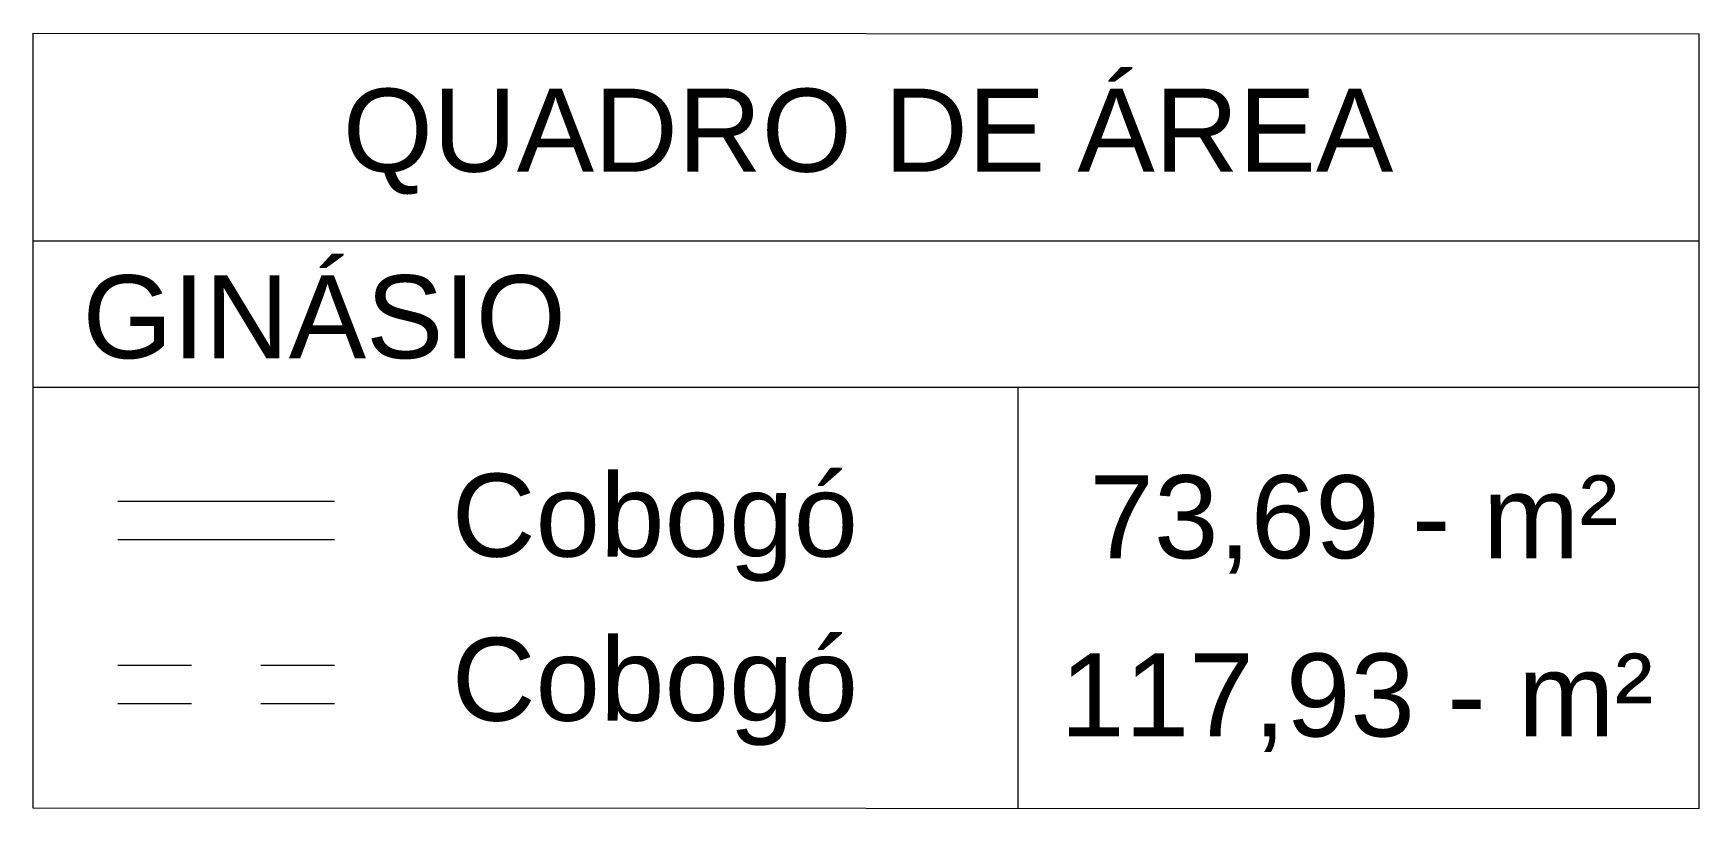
# Model space of a CAD drawing. Extents: x 3377 to 3790, y 1673 to 1846.
# Drawn here: x 3490.75 to 3496.76, y 1672.72 to 1675.52 of the extents above; entities that cross this region are included whole.
import ezdxf

# ---------------------------------------------------------------- set-up
doc = ezdxf.new("R2010")
doc.units = 0
doc.header["$LTSCALE"] = 2
for name, color, linetype in [('PDF6_0', 7, 'Continuous'), ('PDF6_COBOGO', 7, 'Continuous'), ('PDF6_Text', 7, 'Continuous')]:
    doc.layers.add(name, color=color, linetype=linetype)
doc.styles.add('PDF Arial', font='arial.ttf')

msp = doc.modelspace()

# ---------------------------------------------------------------- linework, layer by layer
at = {"layer": 'PDF6_0', "lineweight": 0}
msp.add_lwpolyline([(3490.7472, 1672.7178), (3490.7472, 1675.5159), (3496.7614, 1675.514), (3496.7614, 1672.7159)], close=True, dxfattribs=at)
for points in [[(3490.7472, 1674.7667), (3496.7614, 1674.7667)], [(3490.7472, 1674.2375), (3496.7614, 1674.2375)], [(3494.3031, 1674.2375), (3494.3031, 1672.7178)]]:
    msp.add_lwpolyline(points, dxfattribs=at)
at = {"layer": 'PDF6_COBOGO', "lineweight": 0}
for points in [[(3491.052, 1673.8269), (3491.8352, 1673.8269)], [(3491.8352, 1673.6872), (3491.052, 1673.6872)], [(3491.052, 1673.2342), (3491.3187, 1673.2342)], [(3491.5685, 1673.2342), (3491.8352, 1673.2342)], [(3491.3187, 1673.0946), (3491.052, 1673.0946)], [(3491.8352, 1673.0946), (3491.5685, 1673.0946)]]:
    msp.add_lwpolyline(points, dxfattribs=at)

# ---------------------------------------------------------------- texts
at = {"layer": 'PDF6_Text', "attachment_point": 7, "style": 'PDF Arial'}
for s, insert, char_height in [('QUADRO DE ÁREA', (3491.8648, 1674.9338), 0.299874), ('GINÁSIO', (3490.925, 1674.3382), 0.29987), ('Cobogó', (3492.2585, 1673.5355), 0.29987), ('73,69 - m²', (3494.5614, 1673.5644), 0.29987), ('Cobogó', (3492.2585, 1672.9429), 0.29987), ('117,93 - m²', (3494.4555, 1672.9209), 0.299874)]:
    msp.add_mtext(s, dxfattribs=dict(at, insert=insert, char_height=char_height))

doc.saveas('drawing.dxf')
